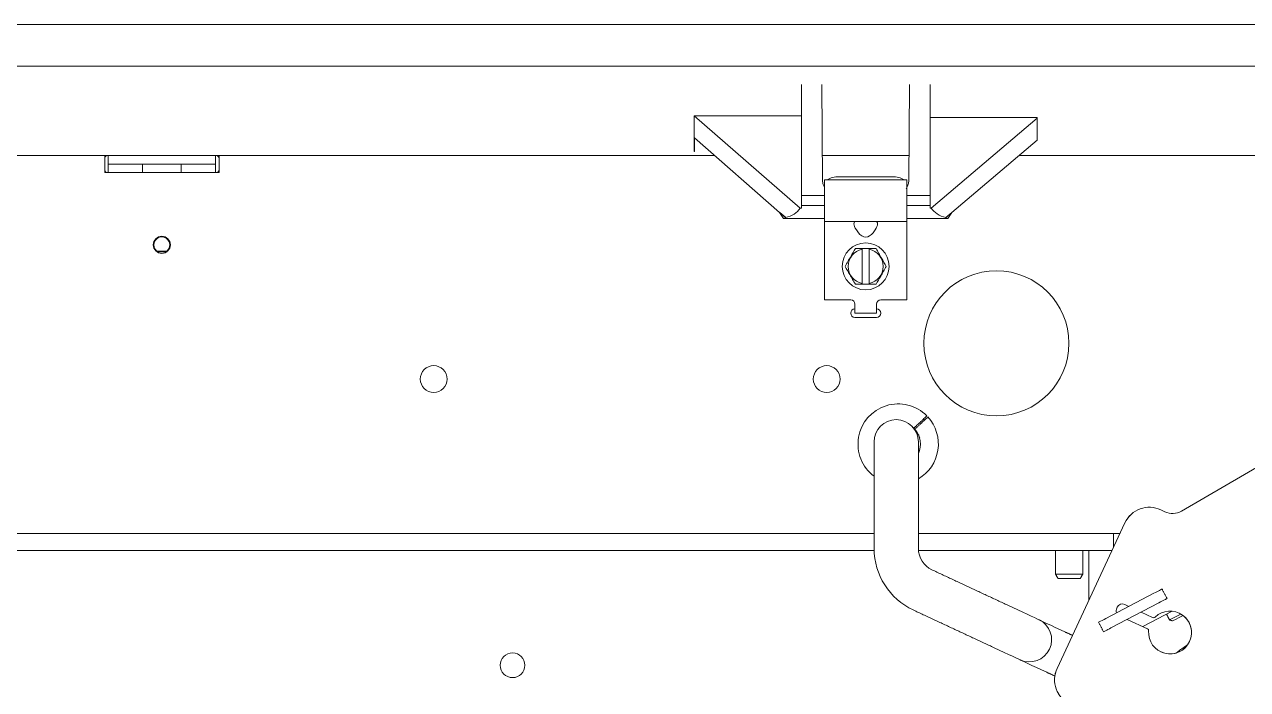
# Model space of a CAD drawing. Extents: x 7.8 to 40.8, y 9.2 to 40.5.
# Drawn here: x 25.88 to 34.44, y 35.88 to 40.54 of the extents above; entities that cross this region are included whole.
import ezdxf

# ---------------------------------------------------------------- set-up
doc = ezdxf.new("R2010")
doc.units = 0
doc.header["$LTSCALE"] = 0.5
doc.header["$MEASUREMENT"] = 0
doc.layers.add('OBJ', color=3, linetype='CONTINUOUS')

msp = doc.modelspace()

# ---------------------------------------------------------------- linework, layer by layer
at = {"layer": 'OBJ', "linetype": 'Continuous', "lineweight": 15}
for p, q in [((18.7183468, 40.244176), (34.9683461, 40.244176)), ((31.3183466, 39.3871457), (31.3183466, 40.1168191)), ((31.4671869, 39.4375139), (31.4612581, 40.1168191)), ((32.0754347, 40.1168191), (32.0695071, 39.4375139)), ((32.2183462, 40.1168191), (32.2183462, 39.3871457)), ((30.5683465, 39.8983282), (31.3093683, 39.251585)), ((30.5683465, 39.8983282), (31.3183466, 39.8983282)), ((30.5683465, 39.8983282), (30.5683465, 39.8757254)), ((32.9683463, 39.8866889), (32.2183462, 39.8866889)), ((32.9683463, 39.8866889), (32.9683463, 39.8804844)), ((30.5683465, 39.8757254), (30.5683465, 39.6475757)), ((32.2267131, 39.2526832), (32.9683463, 39.8804844)), ((32.9683463, 39.7277275), (32.9683463, 39.8804844)), ((31.1661048, 39.22213), (30.5692546, 39.7430464)), ((30.5692546, 39.7430464), (30.5692546, 39.6475757)), ((32.9683463, 39.7277275), (32.3715712, 39.2225524)), ((30.5692546, 39.6475757), (30.5683465, 39.6483642)), ((30.5683465, 39.6475757), (30.5692546, 39.6475757)), ((22.9901099, 39.619172), (30.7111782, 39.619172)), ((26.4433472, 39.500141), (26.4433472, 39.619172)), ((26.4683471, 39.5601493), (26.4683471, 39.619172)), ((26.5283472, 39.5601493), (26.4683471, 39.5601493)), ((26.4683471, 39.5601493), (26.4683471, 39.5501432)), ((26.4683471, 39.5501432), (26.4683471, 39.500141)), ((26.5283472, 39.5601493), (27.1583472, 39.5601493)), ((26.7083473, 39.500141), (26.7083473, 39.5601493)), ((26.978347, 39.5601493), (26.978347, 39.500141)), ((27.2183472, 39.5601493), (27.1583472, 39.5601493)), ((27.2183472, 39.619172), (27.2183472, 39.5601493)), ((27.2183472, 39.5501432), (27.2183472, 39.5601493)), ((27.2183472, 39.500141), (27.2183472, 39.5501432)), ((27.2433471, 39.619172), (27.2433471, 39.500141)), ((31.4656017, 39.619172), (32.0710922, 39.619172)), ((32.8401095, 39.619172), (34.9683461, 39.619172)), ((27.2433471, 39.500141), (26.4433472, 39.500141)), ((31.9558464, 39.4714745), (31.5808464, 39.4714745)), ((31.3183466, 39.3395934), (31.3183466, 39.3871457)), ((31.4808467, 39.4495944), (31.4808467, 39.1595967)), ((32.0558473, 39.1595967), (32.0558473, 39.4495944)), ((32.2183462, 39.3871457), (32.2183462, 39.3395934)), ((31.3183466, 39.2695978), (31.3183466, 39.3395934)), ((31.3183466, 39.3395934), (31.4808467, 39.3395934)), ((32.0558473, 39.3395934), (32.2183462, 39.3395934)), ((32.2183462, 39.3395934), (32.2183462, 39.2695978)), ((31.2080181, 39.1862827), (31.1661048, 39.2225524)), ((31.1661048, 39.22213), (31.1661048, 39.2225524)), ((31.1661048, 39.2225524), (31.1667443, 39.2225524)), ((31.1661048, 39.22213), (31.1932601, 39.1797403)), ((31.1667443, 39.2225524), (31.2091316, 39.1862827)), ((31.3093683, 39.251585), (31.3183466, 39.251585)), ((31.4808467, 39.2695978), (31.3183466, 39.2695978)), ((31.3183466, 39.251585), (31.3183466, 39.2695978)), ((32.2183462, 39.2695978), (32.0558473, 39.2695978)), ((32.2183462, 39.2695978), (32.2183462, 39.2526832)), ((32.2267131, 39.2526832), (32.2183462, 39.2526832)), ((32.3715712, 39.2225524), (32.3282992, 39.1859166)), ((32.3715712, 39.2225524), (32.3435523, 39.179759)), ((31.3205266, 39.1797403), (31.1932601, 39.1797403)), ((31.2080181, 39.1855412), (31.2091316, 39.1862827)), ((31.2080181, 39.1855412), (31.2080181, 39.1862827)), ((31.2091316, 39.1862827), (31.2080181, 39.1862827)), ((32.0558473, 39.1595967), (31.4808467, 39.1595967)), ((31.4808467, 39.0995978), (31.4808467, 39.1595967)), ((32.0558473, 39.0995978), (32.0558473, 39.1595967)), ((32.2161673, 39.179759), (32.3435523, 39.179759)), ((31.4808467, 38.6095913), (31.4808467, 39.0995978)), ((31.7171333, 39.0795951), (31.7029913, 39.0995978)), ((31.8195594, 39.0795951), (31.8337026, 39.0995978)), ((32.0558473, 38.6095913), (32.0558473, 39.0995978)), ((26.8022868, 38.9513935), (26.8844075, 38.9513935)), ((26.8070153, 38.9473948), (26.8796778, 38.9473948)), ((26.8070153, 38.9473948), (26.8796778, 38.9473948)), ((31.7923466, 38.969594), (31.7443473, 38.969594)), ((31.7443473, 38.9645534), (31.7443473, 38.724633)), ((31.7923466, 38.724633), (31.7923466, 38.9645534)), ((31.7443473, 38.7195924), (31.7923466, 38.7195924)), ((31.4808467, 38.6095913), (31.6633472, 38.6095913)), ((31.8733468, 38.6095913), (32.0558473, 38.6095913)), ((31.6933466, 38.5795919), (31.6933466, 38.5578902)), ((31.6933466, 38.5578902), (31.6933466, 38.517894)), ((31.8433473, 38.517894), (31.6933466, 38.517894)), ((31.8433473, 38.5578902), (31.8433473, 38.5795919)), ((31.8433473, 38.517894), (31.8433473, 38.5578902)), ((31.6933466, 38.4875942), (31.8433473, 38.4875942)), ((32.15054, 37.7553488), (32.1512663, 37.7560434)), ((32.1574204, 37.748093), (32.1581467, 37.7487876)), ((32.1806885, 37.7697009), (32.1737143, 37.7770693)), ((32.1055327, 37.7126775), (32.1010459, 37.716939)), ((31.8272247, 37.6174134), (31.8272247, 37.4255427)), ((32.1372252, 37.4255427), (32.1372252, 37.6174134)), ((33.9774083, 37.1332171), (34.5763564, 37.4790273)), ((34.5763799, 37.4790086), (33.977433, 37.1332077)), ((33.8324857, 37.1419842), (33.8325104, 37.1419748)), ((33.8621062, 37.1281766), (33.8325104, 37.1419748)), ((25.027968, 36.976593), (31.8272247, 36.976593)), ((32.1372252, 36.976593), (33.0026471, 36.976593)), ((33.2564409, 36.976593), (33.0026471, 36.976593)), ((33.5826472, 37.0510566), (33.107624, 36.0323616)), ((33.5826719, 37.0510378), (33.1076487, 36.0323522)), ((33.5479264, 36.976593), (33.2564409, 36.976593)), ((33.5026468, 36.8794891), (33.5026468, 36.976593)), ((25.027968, 36.8569989), (31.8274183, 36.8569989)), ((32.1377872, 36.8569989), (33.0026471, 36.8569989)), ((33.0026471, 36.8569989), (33.4921561, 36.8569989)), ((33.3301465, 36.7369917), (33.3301465, 36.8532912)), ((33.3301465, 36.7369917), (33.3301465, 36.5095648)), ((33.0970466, 36.6913918), (33.1920467, 36.6913918)), ((33.1920467, 36.6613924), (33.1143671, 36.6613924)), ((33.1920467, 36.6913918), (33.2870469, 36.6913918)), ((33.2697264, 36.6613924), (33.1920467, 36.6613924)), ((33.4490753, 36.382039), (33.7854626, 36.5581966)), ((33.8406227, 36.587079), (33.8419181, 36.5877549)), ((33.8419181, 36.5877549), (33.8419509, 36.5877736)), ((33.4838678, 36.315601), (33.820255, 36.4917491)), ((33.5279013, 36.4603417), (33.5249434, 36.4539964)), ((33.6098835, 36.4662552), (33.5810586, 36.4796968)), ((33.7445701, 36.5367765), (33.7445806, 36.5367858)), ((33.744583, 36.5367858), (33.7445806, 36.5367858)), ((33.7793766, 36.4703478), (33.7793731, 36.4703478)), ((33.8754152, 36.520641), (33.8767105, 36.5213168)), ((33.8767434, 36.5213356), (33.8767105, 36.5213168)), ((33.5984354, 36.3755905), (33.739174, 36.309969)), ((33.7759411, 36.3888161), (33.6954021, 36.4263718)), ((33.7067598, 36.3250814), (33.9131057, 36.4331395)), ((33.9196047, 36.3665512), (33.9162502, 36.3647959)), ((34.0215275, 36.1988416), (33.9863232, 36.1747557))]:
    msp.add_line(p, q, dxfattribs=at)
at = {"layer": 'OBJ', "linetype": 'Continuous', "lineweight": 15, "flags": 128}
for points in [[(33.7854626, 36.5581966), (33.7958641, 36.5636408), (33.8059441, 36.568916), (33.8153154, 36.5738252), (33.823619, 36.5781712), (33.8305345, 36.5817944), (33.8357957, 36.584554), (33.839203, 36.5863375), (33.8406227, 36.587079)], [(33.8754152, 36.520641), (33.8739954, 36.51989), (33.8705893, 36.5181066), (33.865327, 36.5153563), (33.8584114, 36.5117331), (33.8501078, 36.5073871), (33.8407365, 36.502478), (33.8306565, 36.4972027), (33.820255, 36.4917491)], [(32.9798026, 36.3733565), (32.9763131, 36.3749803), (32.9659785, 36.3797957), (32.9491954, 36.387624), (32.9266089, 36.3981558), (32.8990876, 36.4109872), (32.8676895, 36.4256302), (32.8336198, 36.4415217), (32.7981891, 36.458042)], [(33.1668309, 36.2861366), (33.130343, 36.3031544), (33.0952584, 36.3195152), (33.0629229, 36.33459), (33.0345814, 36.3478063), (33.0113226, 36.3586571), (32.9940396, 36.3667108), (32.9833965, 36.3716763), (32.9798026, 36.3733565)], [(33.8946541, 36.3715543), (33.8983911, 36.3735067), (33.9137733, 36.3815603), (33.9397365, 36.3951614), (33.9739728, 36.4130898), (33.9741101, 36.4131555)], [(33.989192, 36.4029898), (33.9626433, 36.3890883), (33.9354434, 36.3748489), (33.9196047, 36.3665512)], [(33.4838678, 36.315601), (33.4735449, 36.3101943), (33.4636972, 36.3050411), (33.4547038, 36.3003291), (33.4469094, 36.2962459), (33.4406145, 36.2929512), (33.4360597, 36.290567), (33.4334209, 36.2891872), (33.4327603, 36.2888399)], [(32.6671774, 36.1770835), (32.7026081, 36.1605632), (32.7366778, 36.1446718), (32.7680758, 36.1300381), (32.7955972, 36.1171973), (32.8181836, 36.1066656), (32.8349668, 36.0988466), (32.8453014, 36.0940219), (32.8487909, 36.092398)], [(32.8487909, 36.092398), (32.8523847, 36.0907178), (32.8630279, 36.0857617), (32.8803109, 36.0776987), (32.9035696, 36.0668572), (32.9319112, 36.0536409), (32.9642467, 36.0385567), (32.9993313, 36.0221959), (33.0358192, 36.0051875)]]:
    msp.add_lwpolyline(points, dxfattribs=at)
at = {"layer": 'OBJ', "linetype": 'Continuous', "lineweight": 15}
for centre, radius in [((26.8433468, 38.9951448), 0.06), ((31.7683468, 38.8445948), 0.164), ((32.6831468, 38.3063948), 0.5075), ((28.7456468, 38.0563948), 0.09375), ((31.4956468, 38.0563948), 0.09375), ((29.2971468, 36.0545948), 0.0865)]:
    msp.add_circle(centre, radius, dxfattribs=at)
for centre, radius, start, end in [((26.4633468, 39.6001448), 0.02, 107.90216595, 180), ((27.2233468, 39.6001448), 0.02, 0, 72.09783405), ((26.4633468, 39.5201448), 0.02, 180, 270), ((27.2233468, 39.5201448), 0.02, 270, 0), ((31.5743934, 39.3286906), 0.1429297, 87.41234115, 122.23176902), ((31.961344, 39.3250763), 0.1465014, 58.20569601, 92.15059595), ((26.8433468, 38.9951448), 0.055953, 22.78314102, 231.43544898), ((26.8433468, 38.9951448), 0.055953, 308.56455102, 22.78314102), ((31.7683468, 38.8445948), 0.1223376, 101.31357629, 258.68642371), ((31.7683468, 38.8445948), 0.1223376, 281.31357629, 78.68642371), ((31.6633468, 38.5795948), 0.03, 0, 90), ((31.8733468, 38.5795948), 0.03, 90, 180), ((31.6933468, 38.5175948), 0.03, 90, 270), ((31.8433468, 38.5175948), 0.03, 270, 90), ((31.9956468, 37.6015948), 0.28125, 44.49491114, 233.21360507), ((31.9822249, 37.6174105), 0.155, 0, 180), ((31.9956468, 37.6015948), 0.28125, 300.22445408, 42.45762055), ((31.9956468, 37.6015948), 0.15625, 334.97181715, 41.64248784), ((33.7530281, 36.9716071), 0.1879943, 64.99736997, 155.00012383), ((33.7530574, 36.971593), 0.1879966, 64.99928126, 155.00201419), ((33.9149118, 37.2414773), 0.1250043, 244.99885316, 299.9970493), ((33.914937, 37.2414652), 0.1250017, 244.99855259, 299.99740063), ((32.3009319, 36.8705454), 0.4737071, 180, 245), ((32.3009319, 36.8705454), 0.1637071, 180, 245), ((33.5641578, 36.4434398), 0.0400026, 65.00795675, 155.00617715), ((32.9142968, 36.2328744), 0.155, 335, 65), ((44.0855983, 16.0065603), 22.9846852, 117.56571476, 117.70952314), ((33.561172, 36.437094), 0.0399775, 154.98869618, 203.00243685), ((33.8980091, 36.2839026), 0.1500006, 176.00623857, 133.9964576), ((33.7826998, 36.4033218), 0.016003, 245.0175305, 314.00101941), ((33.8979846, 36.2839114), 0.1499994, 244.99938241, 65.00043115), ((33.7324095, 36.2954668), 0.0160023, 355.99751359, 64.99374825), ((32.9142968, 36.2328744), 0.155, 245, 335), ((33.278004, 35.9529109), 0.187994, 154.99966351, 245.00107115), ((33.2780401, 35.9528993), 0.1880053, 155.00051648, 244.99883449)]:
    msp.add_arc(centre, radius, start, end, dxfattribs=at)
for centre, major_axis, ratio, start_param, end_param in [((31.1601225, 39.3045948), (0.1661398, 0.0050182), 0.75177169, 4.982040297, 5.805073989), ((32.3782634, 39.3045948), (0.1679208, -0.0048847), 0.743829861, 3.608942618, 4.431976311), ((31.1098642, 39.3045948), (-0.0976727, 0.1194537), 0.376987731, 2.890123371, 3.152393559), ((31.7454178, 39.0995948), (0.0554328, -0.0554328), 0.414213562, 2.748893572, 4.319689899), ((31.7912757, 39.0995948), (0.0554328, 0.0554328), 0.414213562, 5.105088062, 6.675884389), ((32.4290569, 39.3045948), (0.1002671, 0.1190991), 0.378514433, 3.130582869, 3.398753308), ((31.7683468, 39.1520212), (0, -0.1024264), 0.707106781, 5.497787144, 7.068583471)]:
    msp.add_ellipse(centre, major_axis=major_axis, ratio=ratio, start_param=start_param, end_param=end_param, dxfattribs=at)
for points in [[(34.674521, 40.536586), (19.0121716, 40.536586)], [(32.0558473, 39.4495944), (31.4808467, 39.4495944)], [(31.3205289, 39.1795995), (31.4808467, 39.1795995)], [(32.0558473, 39.1795995), (32.216165, 39.1795995)], [(31.6961778, 38.969594), (31.7443473, 38.969594)], [(31.7443473, 38.9645534), (31.7443473, 38.969594)], [(31.7923466, 38.969594), (31.7923466, 38.9645534)], [(31.7443473, 38.7195924), (31.6961778, 38.7195924)], [(31.7443473, 38.7195924), (31.7443473, 38.724633)], [(31.7923466, 38.724633), (31.7923466, 38.7195924)], [(31.8272247, 37.4255427), (31.8272247, 36.8705437)], [(32.1372252, 36.8705437), (32.1372252, 37.4255427)], [(33.0970466, 36.8569989), (33.0970466, 36.6913918)], [(33.2870469, 36.6913918), (33.2870469, 36.8569989)], [(32.7981891, 36.458042), (32.2317467, 36.7221798)], [(33.0970466, 36.6913918), (33.1143671, 36.6613924)], [(33.2697264, 36.6613924), (33.2870469, 36.6913918)], [(33.8767434, 36.5213356), (33.8419509, 36.5877736)], [(32.100735, 36.4412213), (32.6671774, 36.1770835)], [(33.8733149, 36.4123013), (33.8946541, 36.3715543)], [(33.3979679, 36.355278), (33.4327603, 36.2888399)], [(33.8946541, 36.3715543), (33.9162502, 36.3647959)], [(33.2154005, 36.2634868), (33.1668309, 36.2861366)], [(33.9863232, 36.1747557), (33.9411058, 36.1402413)], [(33.0358192, 36.0051875), (33.0918382, 35.9790647)]]:
    msp.add_open_spline(points, degree=1, dxfattribs=at)
for points, knots in [([(31.4671869, 39.4375139), (31.4686268, 39.4287573), (31.4710236, 39.4141817), (31.478044, 39.400508), (31.4808467, 39.3950491)], [0, 0, 0, 0, 0.600776367, 1, 1, 1, 1]), ([(32.0521642, 39.3871457), (32.0522163, 39.3872489), (32.0537309, 39.3902546), (32.0579451, 39.3988069), (32.06591, 39.4151186), (32.0681825, 39.4292674), (32.0695071, 39.4375139)], [0, 0, 0, 0, 0.006341181, 0.184596589, 0.524752312, 1, 1, 1, 1]), ([(31.6240093, 38.8445932), (31.6372052, 38.8674502), (31.6613684, 38.9093035), (31.6853108, 38.9507722), (31.6961778, 38.969594)], [0, 0, 0, 0, 0.546120446, 1, 1, 1, 1]), ([(31.7923466, 38.969594), (31.8022976, 38.969594), (31.8186314, 38.969594), (31.8343671, 38.969594), (31.8405161, 38.969594)], [0, 0, 0, 0, 0.609229098, 1, 1, 1, 1]), ([(31.8405161, 38.969594), (31.8537121, 38.946737), (31.8778752, 38.9048837), (31.9018177, 38.863415), (31.9126847, 38.8445932)], [0, 0, 0, 0, 0.546120446, 1, 1, 1, 1]), ([(31.6961778, 38.7195924), (31.6829819, 38.7424494), (31.6588187, 38.7843027), (31.6348763, 38.8257714), (31.6240093, 38.8445932)], [0, 0, 0, 0, 0.546120446, 1, 1, 1, 1]), ([(31.9126847, 38.8445932), (31.8994887, 38.8217362), (31.8753256, 38.7798829), (31.8513831, 38.7384142), (31.8405161, 38.7195924)], [0, 0, 0, 0, 0.546120446, 1, 1, 1, 1]), ([(31.8405161, 38.7195924), (31.8343671, 38.7195924), (31.8186314, 38.7195924), (31.8022976, 38.7195924), (31.7923466, 38.7195924)], [0, 0, 0, 0, 0.390770902, 1, 1, 1, 1]), ([(32.1055327, 37.7126775), (32.1059337, 37.7130575), (32.1067805, 37.71386), (32.112928, 37.7196892), (32.1219053, 37.7281961), (32.1334013, 37.7391003), (32.1441317, 37.7492909), (32.1498582, 37.7547043), (32.15054, 37.7553488)], [0, 0, 0, 0, 0.192870646, 0.407342102, 0.541516069, 0.756269373, 0.970981176, 1, 1, 1, 1]), ([(32.1574204, 37.748093), (32.1548402, 37.7456486), (32.1472174, 37.7384268), (32.1368412, 37.7285878), (32.1259681, 37.7182678), (32.1174949, 37.7102346), (32.1129596, 37.7059399), (32.1125527, 37.7055541), (32.112413, 37.7054217)], [0, 0, 0, 0, 0.109803971, 0.324405348, 0.458899552, 0.673380766, 0.887911704, 1, 1, 1, 1]), ([(32.1512663, 37.7560434), (32.1524121, 37.7571298), (32.1585955, 37.7629921), (32.1697132, 37.7735314), (32.1809884, 37.7842249), (32.1896604, 37.7924489), (32.1952178, 37.7977165), (32.1959422, 37.7984002), (32.1962655, 37.7987053)], [0, 0, 0, 0, 0.048827173, 0.263494203, 0.478147012, 0.612516708, 0.827079455, 1, 1, 1, 1]), ([(32.203147, 37.7914495), (32.2031292, 37.7914345), (32.2030133, 37.7913366), (32.2008318, 37.7892538), (32.19443, 37.7831793), (32.1849605, 37.7742162), (32.1718198, 37.7617374), (32.1624554, 37.7528684), (32.1581467, 37.7487876)], [0, 0, 0, 0, 0.039010196, 0.25360135, 0.387839024, 0.602413148, 0.817063474, 1, 1, 1, 1]), ([(32.1165689, 37.6996302), (32.1146947, 37.7023018), (32.1102112, 37.7086925), (32.1034326, 37.7141783), (32.0994877, 37.7173708)], [0, 0, 0, 0, 0.418035962, 1, 1, 1, 1]), ([(32.1463536, 37.6428415), (32.1460262, 37.643935), (32.1453713, 37.6461225), (32.1414746, 37.6597351), (32.1347076, 37.6720375), (32.1321694, 37.6766519)], [0, 0, 0, 0, 0.384491944, 0.769130184, 1, 1, 1, 1])]:
    msp.add_open_spline(points, degree=3, knots=knots, dxfattribs=at)

doc.saveas('drawing.dxf')
